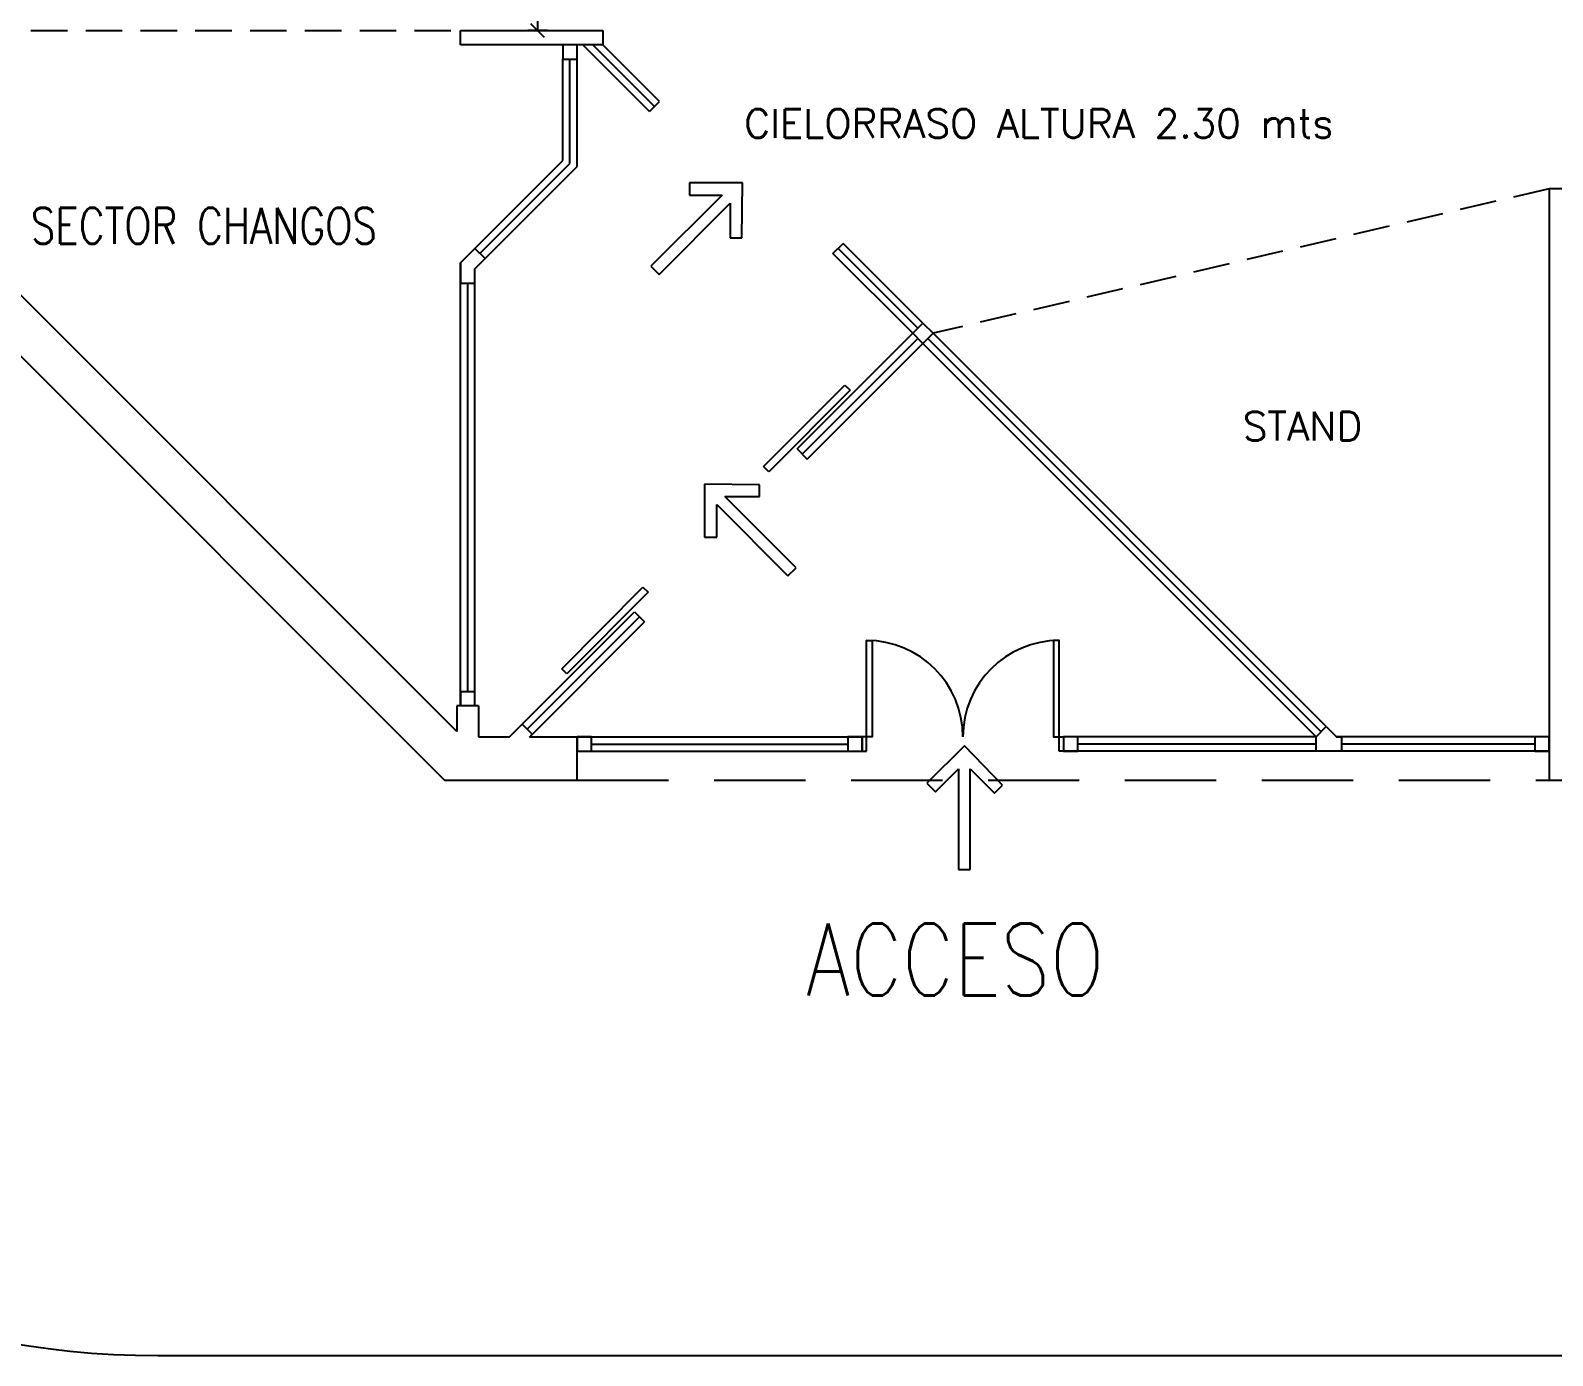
# Model space of a CAD drawing. Header units: millimetres. Extents: x -434 to 213, y 66 to 172.
# Drawn here: x -207.44 to -196.86, y 75.95 to 85.16 of the extents above; entities that cross this region are included whole.
import ezdxf

# ---------------------------------------------------------------- set-up
doc = ezdxf.new("R2010")
doc.units = ezdxf.units.MM
doc.linetypes.add('HIDDEN', pattern=[9.525, 6.35, -3.175])
for name, color, linetype in [('0_CARPINTERIA', 2, 'Continuous'), ('0_MUROS', 7, 'Continuous'), ('CARPINTERIA', 4, 'Continuous'), ('E_EQUIPAMIENTO', 1, 'Continuous'), ('T_TEXTOS', 3, 'Continuous')]:
    doc.layers.add(name, color=color, linetype=linetype)
doc.styles.add('ROMANS', font='ROMANS.SHX', dxfattribs={"width": 0.8, "height": 0.2})

# ---------------------------------------------------------------- blocks, each defined once
blk = doc.blocks.new('COTA')
for p, q in [((-1, 0), (0, 0)), ((0, 0.4), (0, -0.4))]:
    blk.add_line(p, q)
at = {"const_width": 0.065}
blk.add_lwpolyline([(0.141, 0.141), (0.283, 0.283), (0, 0), (-0.141, -0.141), (-0.283, -0.283)], dxfattribs=at)

msp = doc.modelspace()

# ---------------------------------------------------------------- linework, layer by layer
at = {"color": 8}
for p, q in [((-202.493, 84.099), (-202.861, 84.099)), ((-202.861, 84.099), (-202.861, 84.014)), ((-202.498, 83.717), (-202.493, 84.099)), ((-202.635, 84.014), (-203.13, 83.519)), ((-203.073, 83.462), (-202.578, 83.957)), ((-202.861, 84.014), (-202.635, 84.014)), ((-202.578, 83.957), (-202.578, 83.717)), ((-202.578, 83.717), (-202.498, 83.717)), ((-203.13, 83.519), (-203.073, 83.462)), ((-202.375, 81.999), (-202.757, 82.004)), ((-202.757, 82.004), (-202.757, 81.636)), ((-202.375, 81.919), (-202.375, 81.999)), ((-202.672, 81.636), (-202.672, 81.862)), ((-202.672, 81.862), (-202.177, 81.367)), ((-202.615, 81.919), (-202.375, 81.919)), ((-202.12, 81.424), (-202.615, 81.919)), ((-202.757, 81.636), (-202.672, 81.636)), ((-202.177, 81.367), (-202.12, 81.424)), ((-200.95, 80.186), (-201.21, 79.926)), ((-200.684, 79.913), (-200.95, 80.186)), ((-201.15, 79.866), (-200.99, 80.026)), ((-200.99, 80.026), (-200.99, 79.326)), ((-200.91, 80.026), (-200.74, 79.856)), ((-200.91, 79.326), (-200.91, 80.026)), ((-201.21, 79.926), (-201.15, 79.866)), ((-200.74, 79.856), (-200.684, 79.913)), ((-200.99, 79.326), (-200.91, 79.326))]:
    msp.add_line(p, q, dxfattribs=at)
at = {"layer": '0_CARPINTERIA', "color": 8}
for p, q in [((-203.643, 85.058), (-203.743, 85.058)), ((-203.743, 85.058), (-203.743, 84.958)), ((-203.643, 84.958), (-203.643, 85.058)), ((-203.14, 84.594), (-203.604, 85.058)), ((-203.105, 84.629), (-203.534, 85.058)), ((-203.069, 84.664), (-203.463, 85.058)), ((-203.743, 84.254), (-203.743, 84.958)), ((-203.743, 84.958), (-203.643, 84.958)), ((-203.693, 84.234), (-203.693, 84.958)), ((-203.643, 84.213), (-203.643, 84.958)), ((-203.14, 84.594), (-203.069, 84.664)), ((-204.454, 83.543), (-203.743, 84.254)), ((-204.354, 83.502), (-203.643, 84.213)), ((-204.319, 83.608), (-203.693, 84.234)), ((-204.354, 83.643), (-204.283, 83.572)), ((-201.864, 83.607), (-201.793, 83.678)), ((-201.274, 83.088), (-201.828, 83.643)), ((-201.238, 83.124), (-201.793, 83.678)), ((-204.454, 80.464), (-204.454, 83.543)), ((-204.454, 83.543), (-204.454, 83.543)), ((-204.454, 83.543), (-204.454, 83.402)), ((-204.454, 83.543), (-204.454, 83.543)), ((-204.454, 83.543), (-204.454, 83.543)), ((-201.309, 83.053), (-201.864, 83.607)), ((-204.354, 80.464), (-204.354, 83.502)), ((-204.354, 83.402), (-204.354, 83.502)), ((-204.454, 83.402), (-204.354, 83.402)), ((-204.404, 80.56), (-204.404, 83.402)), ((-201.309, 83.053), (-201.238, 83.124)), ((-201.238, 83.124), (-201.168, 83.053)), ((-202.113, 82.249), (-201.309, 83.053)), ((-202.078, 82.213), (-201.274, 83.018)), ((-201.238, 82.982), (-201.309, 83.053)), ((-201.168, 83.053), (-201.238, 82.982)), ((-198.469, 80.283), (-201.203, 83.018)), ((-198.434, 80.319), (-201.168, 83.053)), ((-202.043, 82.178), (-201.238, 82.982)), ((-198.504, 80.248), (-201.238, 82.982)), ((-202.346, 82.127), (-201.78, 82.692)), ((-201.78, 82.692), (-201.745, 82.657)), ((-201.745, 82.657), (-202.31, 82.091)), ((-202.113, 82.249), (-202.043, 82.178)), ((-202.31, 82.091), (-202.346, 82.127)), ((-203.75, 80.722), (-203.185, 81.288)), ((-203.149, 81.253), (-203.715, 80.687)), ((-203.185, 81.288), (-203.149, 81.253)), ((-204.115, 80.247), (-203.245, 81.117)), ((-203.245, 81.117), (-203.174, 81.047)), ((-203.99, 80.301), (-203.209, 81.082)), ((-203.973, 80.247), (-203.174, 81.047)), ((-203.715, 80.687), (-203.75, 80.722)), ((-204.354, 80.56), (-204.454, 80.56)), ((-204.454, 80.56), (-204.454, 80.464)), ((-204.354, 80.464), (-204.354, 80.56)), ((-204.026, 80.336), (-204.115, 80.247)), ((-203.955, 80.266), (-204.026, 80.336)), ((-203.973, 80.247), (-203.955, 80.266)), ((-203.643, 80.248), (-201.66, 80.248)), ((-203.543, 80.248), (-203.643, 80.248)), ((-203.643, 80.248), (-203.643, 80.148)), ((-203.543, 80.148), (-203.543, 80.248)), ((-201.66, 80.248), (-201.76, 80.248)), ((-201.76, 80.248), (-201.76, 80.148)), ((-201.66, 80.148), (-201.66, 80.248)), ((-198.504, 80.248), (-200.26, 80.248)), ((-200.16, 80.248), (-200.26, 80.248)), ((-200.26, 80.248), (-200.26, 80.148)), ((-200.16, 80.148), (-200.16, 80.248)), ((-198.504, 80.248), (-198.434, 80.319)), ((-198.504, 80.148), (-198.504, 80.248)), ((-198.434, 80.319), (-198.363, 80.248)), ((-198.365, 80.248), (-198.327, 80.248)), ((-196.883, 80.248), (-198.363, 80.248)), ((-198.327, 80.248), (-198.327, 80.148)), ((-196.883, 80.248), (-196.983, 80.248)), ((-196.983, 80.248), (-196.983, 80.148)), ((-196.883, 80.148), (-196.883, 80.248)), ((-203.643, 80.148), (-201.66, 80.148)), ((-203.643, 80.148), (-203.543, 80.148)), ((-203.543, 80.198), (-201.76, 80.198)), ((-201.76, 80.148), (-201.66, 80.148)), ((-196.883, 80.148), (-200.26, 80.148)), ((-200.26, 80.148), (-200.16, 80.148)), ((-198.504, 80.198), (-200.16, 80.198)), ((-198.327, 80.148), (-198.504, 80.148)), ((-196.983, 80.198), (-198.327, 80.198)), ((-196.983, 80.148), (-196.883, 80.148))]:
    msp.add_line(p, q, dxfattribs=at)
at = {"layer": '0_MUROS', "color": 8}
for p, q in [((-204.453, 85.058), (-204.453, 85.158)), ((-204.453, 85.158), (-203.463, 85.158)), ((-203.463, 85.158), (-203.463, 85.058)), ((-203.463, 85.058), (-204.453, 85.058)), ((-204.479, 80.286), (-208.253, 84.059)), ((-196.883, 84.058), (-196.883, 79.948)), ((-195.683, 84.058), (-196.883, 84.058)), ((-208.553, 83.935), (-204.566, 79.948)), ((-204.479, 80.464), (-204.479, 80.286)), ((-204.329, 80.464), (-204.479, 80.464)), ((-204.329, 80.464), (-204.329, 80.248)), ((-204.329, 80.248), (-204.114, 80.248)), ((-204.115, 80.247), (-204.123, 80.247)), ((-203.973, 80.248), (-203.643, 80.248)), ((-203.643, 79.948), (-203.643, 80.248)), ((-204.566, 79.948), (-203.643, 79.948)), ((-196.883, 79.948), (-183.383, 79.948)), ((-206.559, 75.948), (-174.838, 75.948))]:
    msp.add_line(p, q, dxfattribs=at)
at = {"layer": '0_MUROS', "color": 8, "linetype": 'HIDDEN', "ltscale": 0.1}
msp.add_line((-203.643, 79.948), (-196.883, 79.948), dxfattribs=at)
at = {"layer": '0_MUROS', "color": 8}
msp.add_arc((-206.559, 81.942), 5.994, 180, 270, dxfattribs=at)
at = {"layer": 'CARPINTERIA', "color": 8}
for points in [[(-201.63, 80.248), (-201.63, 80.918), (-201.59, 80.918), (-201.59, 80.248)], [(-200.29, 80.248), (-200.29, 80.918), (-200.33, 80.918), (-200.33, 80.248)], [(-201.63, 80.148), (-201.63, 80.248), (-201.66, 80.248), (-201.66, 80.148)], [(-200.29, 80.148), (-200.29, 80.248), (-200.26, 80.248), (-200.26, 80.148)]]:
    msp.add_lwpolyline(points, close=True, dxfattribs=at)
for centre, start, end in [((-201.63, 80.248), 0, 90), ((-200.29, 80.248), 90, 180)]:
    msp.add_arc(centre, 0.67, start, end, dxfattribs=at)
at = {"layer": 'E_EQUIPAMIENTO', "color": 8, "linetype": 'HIDDEN', "ltscale": 0.04}
for p, q in [((-208.203, 85.158), (-204.453, 85.158)), ((-196.883, 84.058), (-201.168, 83.053))]:
    msp.add_line(p, q, dxfattribs=at)

# ---------------------------------------------------------------- block references
at = {"layer": '0_MUROS', "color": 8, "xscale": 0.17, "yscale": 0.17, "zscale": 0.17, "rotation": 270}
msp.add_blockref('COTA', (-203.918, 85.158), dxfattribs=at)

# ---------------------------------------------------------------- texts
at = {"layer": '0_MUROS', "color": 8, "style": 'ROMANS', "width": 0.8}
for s, height, p in [('SECTOR CHANGOS', 0.25, (-207.443, 83.676)), ('ACCESO', 0.5, (-202.051, 78.45))]:
    msp.add_text(s, height=height, dxfattribs=at).set_placement(p)
at = {"layer": 'T_TEXTOS', "color": 8, "style": 'ROMANS'}
for s, p in [('CIELORRASO ALTURA 2.30 mts', (-202.481, 84.412)), ('STAND', (-199.014, 82.307))]:
    msp.add_text(s, height=0.2, dxfattribs=at).set_placement(p)

doc.saveas('drawing.dxf')
